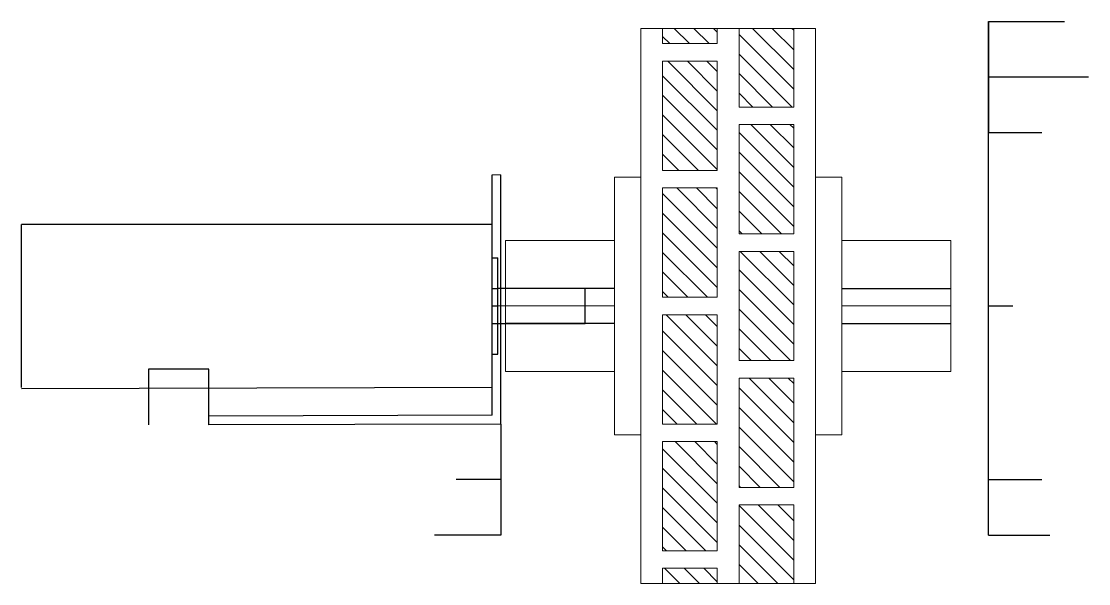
# Model space of a CAD drawing. Header units: millimetres. Extents: x -15418 to 43885, y -27590 to 23052.
# Drawn here: x -14041 to -13796.7, y 2024.8 to 2153.4 of the extents above; entities that cross this region are included whole.
import ezdxf

# ---------------------------------------------------------------- set-up
doc = ezdxf.new("R2010")
doc.units = ezdxf.units.MM
doc.header["$LTSCALE"] = 0.5
doc.layers.get('0').update_dxf_attribs({"lineweight": 5})
doc.layers.get('Defpoints').update_dxf_attribs({"color": 4})
for name, color, linetype in [('Layer1', 1, 'Continuous'), ('Layer2', 2, 'Continuous'), ('Layer3', 9, 'Continuous')]:
    doc.layers.add(name, color=color, linetype=linetype)
doc.layers.add('Layer5', color=51, linetype='Continuous', lineweight=5)

msp = doc.modelspace()

# ---------------------------------------------------------------- hatches: boundary and pattern name
at = {"layer": 'Layer5'}
h = msp.add_hatch(dxfattribs=at)
h.set_pattern_fill('ANSI31', color=256, angle=-90)
h.set_pattern_definition([(315, (-29352.8952, 25574.19), (2.24506403, 2.24506403), [])])
h.paths.add_polyline_path([(-13876.698, 2133.8497), (-13864.198, 2133.8497), (-13864.198, 2151.8497), (-13876.698, 2151.8497)])
h.paths.add_polyline_path([(-13876.698, 2104.8497), (-13864.198, 2104.8497), (-13864.198, 2129.8497), (-13876.698, 2129.8497)])
h.paths.add_polyline_path([(-13881.698, 2119.3497), (-13881.698, 2144.3497), (-13894.198, 2144.3497), (-13894.198, 2119.3497)])
h.paths.add_polyline_path([(-13894.198, 2090.3497), (-13881.698, 2090.3497), (-13881.698, 2115.3497), (-13894.198, 2115.3497)])
h.paths.add_polyline_path([(-13864.198, 2100.8497), (-13876.698, 2100.8497), (-13876.698, 2075.8497), (-13864.198, 2075.8497)])
h.paths.add_polyline_path([(-13881.698, 2086.3497), (-13894.198, 2086.3497), (-13894.198, 2061.3497), (-13881.698, 2061.3497)])
h.paths.add_polyline_path([(-13864.198, 2071.8497), (-13876.698, 2071.8497), (-13876.698, 2046.8497), (-13864.198, 2046.8497)])
h.paths.add_polyline_path([(-13881.698, 2057.3497), (-13894.198, 2057.3497), (-13894.198, 2032.3497), (-13881.698, 2032.3497)])
h.paths.add_polyline_path([(-13864.198, 2042.8497), (-13876.698, 2042.8497), (-13876.698, 2024.8497), (-13864.198, 2024.8497)])
h.paths.add_polyline_path([(-13881.698, 2024.8497), (-13881.698, 2028.3497), (-13894.198, 2028.3497), (-13894.198, 2024.8497)])
h.paths.add_polyline_path([(-13881.698, 2148.3497), (-13881.698, 2151.8497), (-13894.198, 2151.8497), (-13894.198, 2148.3497)])

# ---------------------------------------------------------------- linework, layer by layer
for p, q in [((-13899.198, 2151.8497), (-13899.198, 2024.8497)), ((-13859.198, 2151.8497), (-13899.198, 2151.8497)), ((-13899.198, 2151.8497), (-13899.198, 2024.8497)), ((-13859.198, 2024.8497), (-13859.198, 2151.8497)), ((-13931.198, 2118.3497), (-13933.198, 2118.3497)), ((-13905.198, 2058.8497), (-13905.198, 2117.8497)), ((-13905.198, 2117.8497), (-13899.198, 2117.8497)), ((-13899.198, 2117.8497), (-13899.198, 2058.8497)), ((-13859.198, 2058.8497), (-13859.198, 2117.8497)), ((-13853.198, 2117.8497), (-13859.198, 2117.8497)), ((-13853.198, 2117.8497), (-13853.198, 2058.8497)), ((-13930.198, 2073.3497), (-13930.198, 2103.3497)), ((-13905.198, 2103.3497), (-13930.198, 2103.3497)), ((-13853.198, 2103.3497), (-13828.198, 2103.3497)), ((-13828.198, 2103.3497), (-13828.198, 2073.3497)), ((-13930.198, 2088.3497), (-13933.198, 2088.3497)), ((-13931.198, 2088.3497), (-13933.198, 2088.3497)), ((-13905.198, 2088.3497), (-13930.198, 2088.3497)), ((-13853.198, 2088.3497), (-13828.198, 2088.3497)), ((-13905.198, 2073.3497), (-13930.198, 2073.3497)), ((-13853.198, 2073.3497), (-13828.198, 2073.3497)), ((-13998.0626, 2063.1882), (-13998.0578, 2061.1882)), ((-13899.198, 2058.8497), (-13905.198, 2058.8497)), ((-13853.198, 2058.8497), (-13859.198, 2058.8497)), ((-13899.198, 2024.8497), (-13859.198, 2024.8497))]:
    msp.add_line(p, q)
at = {"layer": 'Defpoints'}
for p, q in [((-13933.198, 2106.9997), (-14040.998, 2106.9997)), ((-14040.998, 2069.6997), (-14040.998, 2106.9997)), ((-13933.198, 2069.6997), (-13933.198, 2106.9997)), ((-13933.198, 2099.3497), (-13931.898, 2099.3497)), ((-13931.898, 2077.3497), (-13931.898, 2099.3497)), ((-13933.198, 2092.3497), (-13931.898, 2092.3497)), ((-13911.898, 2092.3497), (-13931.898, 2092.3497)), ((-13911.898, 2084.3497), (-13911.898, 2092.3497)), ((-13933.198, 2088.3497), (-13931.898, 2088.3497)), ((-13933.198, 2084.3497), (-13931.898, 2084.3497)), ((-13931.898, 2084.3497), (-13911.898, 2084.3497)), ((-13933.198, 2077.3497), (-13931.898, 2077.3497)), ((-13933.198, 2069.6997), (-14040.998, 2069.4169))]:
    msp.add_line(p, q, dxfattribs=at)
at = {"layer": 'Layer1'}
for p, q in [((-13819.5776, 2153.4497), (-13819.5776, 2140.7497)), ((-13819.5776, 2153.4497), (-13802.2103, 2153.4497)), ((-13819.5776, 2140.7497), (-13796.6716, 2140.7497)), ((-13819.5776, 2088.3497), (-13814.059, 2088.3497)), ((-13931.198, 2061.3497), (-13931.198, 2048.6497)), ((-13819.5776, 2048.6497), (-13819.5776, 2061.3497)), ((-13931.198, 2048.6497), (-13941.4552, 2048.6497)), ((-13931.198, 2048.6497), (-13931.198, 2035.9497)), ((-13819.5776, 2035.9497), (-13819.5776, 2048.6497)), ((-13819.5776, 2048.6497), (-13807.375, 2048.6497)), ((-13931.198, 2035.9497), (-13946.4191, 2035.9497)), ((-13819.5776, 2035.9497), (-13805.5893, 2035.9497))]:
    msp.add_line(p, q, dxfattribs=at)
at = {"layer": 'Layer2'}
for p, q in [((-13933.198, 2063.3448), (-13933.198, 2118.3497)), ((-13931.198, 2061.3497), (-13931.198, 2118.3497)), ((-13905.198, 2092.3497), (-13930.198, 2092.3497)), ((-13853.198, 2092.3497), (-13828.198, 2092.3497)), ((-13905.198, 2084.3497), (-13930.198, 2084.3497)), ((-13853.198, 2084.3497), (-13828.198, 2084.3497)), ((-13933.198, 2063.3448), (-13998.0626, 2063.1882)), ((-13931.198, 2061.3497), (-13998.0578, 2061.1882))]:
    msp.add_line(p, q, dxfattribs=at)
at = {"layer": 'Layer3'}
for p, q in [((-13819.5776, 2048.6497), (-13819.5776, 2153.4497)), ((-13819.5776, 2140.7497), (-13819.5776, 2128.0497)), ((-13819.5776, 2140.7497), (-13808.1246, 2140.7497)), ((-13819.5776, 2128.0497), (-13807.374, 2128.0497)), ((-13998.0578, 2073.8882), (-14011.8815, 2073.8882)), ((-14011.8815, 2073.8882), (-14011.8815, 2061.1882)), ((-13998.0578, 2061.1882), (-13998.0578, 2073.8882))]:
    msp.add_line(p, q, dxfattribs=at)
at = {"layer": 'Layer5'}
for p, q in [((-13894.198, 2151.8497), (-13894.198, 2148.3497)), ((-13881.698, 2151.8497), (-13881.698, 2148.3497)), ((-13876.698, 2133.8497), (-13876.698, 2151.8497)), ((-13864.198, 2133.8497), (-13864.198, 2151.8497)), ((-13881.698, 2148.3497), (-13894.198, 2148.3497)), ((-13881.698, 2144.3497), (-13894.198, 2144.3497)), ((-13894.198, 2144.3497), (-13894.198, 2119.3497)), ((-13881.698, 2144.3497), (-13881.698, 2119.3497)), ((-13864.198, 2133.8497), (-13876.698, 2133.8497)), ((-13864.198, 2129.8497), (-13876.698, 2129.8497)), ((-13876.698, 2129.8497), (-13876.698, 2104.8497)), ((-13864.198, 2129.8497), (-13864.198, 2104.8497)), ((-13881.698, 2119.3497), (-13894.198, 2119.3497)), ((-13881.698, 2115.3497), (-13894.198, 2115.3497)), ((-13894.198, 2115.3497), (-13894.198, 2090.3497)), ((-13881.698, 2115.3497), (-13881.698, 2090.3497)), ((-13864.198, 2104.8497), (-13876.698, 2104.8497)), ((-13864.198, 2100.8497), (-13876.698, 2100.8497)), ((-13876.698, 2100.8497), (-13876.698, 2075.8497)), ((-13864.198, 2100.8497), (-13864.198, 2075.8497)), ((-13881.698, 2090.3497), (-13894.198, 2090.3497)), ((-13881.698, 2086.3497), (-13894.198, 2086.3497)), ((-13894.198, 2086.3497), (-13894.198, 2061.3497)), ((-13881.698, 2086.3497), (-13881.698, 2061.3497)), ((-13864.198, 2075.8497), (-13876.698, 2075.8497)), ((-13864.198, 2071.8497), (-13876.698, 2071.8497)), ((-13876.698, 2071.8497), (-13876.698, 2046.8497)), ((-13864.198, 2071.8497), (-13864.198, 2046.8497)), ((-13881.698, 2061.3497), (-13894.198, 2061.3497)), ((-13881.698, 2057.3497), (-13894.198, 2057.3497)), ((-13894.198, 2057.3497), (-13894.198, 2032.3497)), ((-13881.698, 2057.3497), (-13881.698, 2032.3497)), ((-13864.198, 2046.8497), (-13876.698, 2046.8497)), ((-13864.198, 2042.8497), (-13876.698, 2042.8497)), ((-13876.698, 2042.8497), (-13876.698, 2024.8497)), ((-13864.198, 2042.8497), (-13864.198, 2024.8497)), ((-13881.698, 2032.3497), (-13894.198, 2032.3497)), ((-13881.698, 2028.3497), (-13894.198, 2028.3497)), ((-13894.198, 2028.3497), (-13894.198, 2024.8497)), ((-13881.698, 2028.3497), (-13881.698, 2024.8497))]:
    msp.add_line(p, q, dxfattribs=at)

doc.saveas('drawing.dxf')
